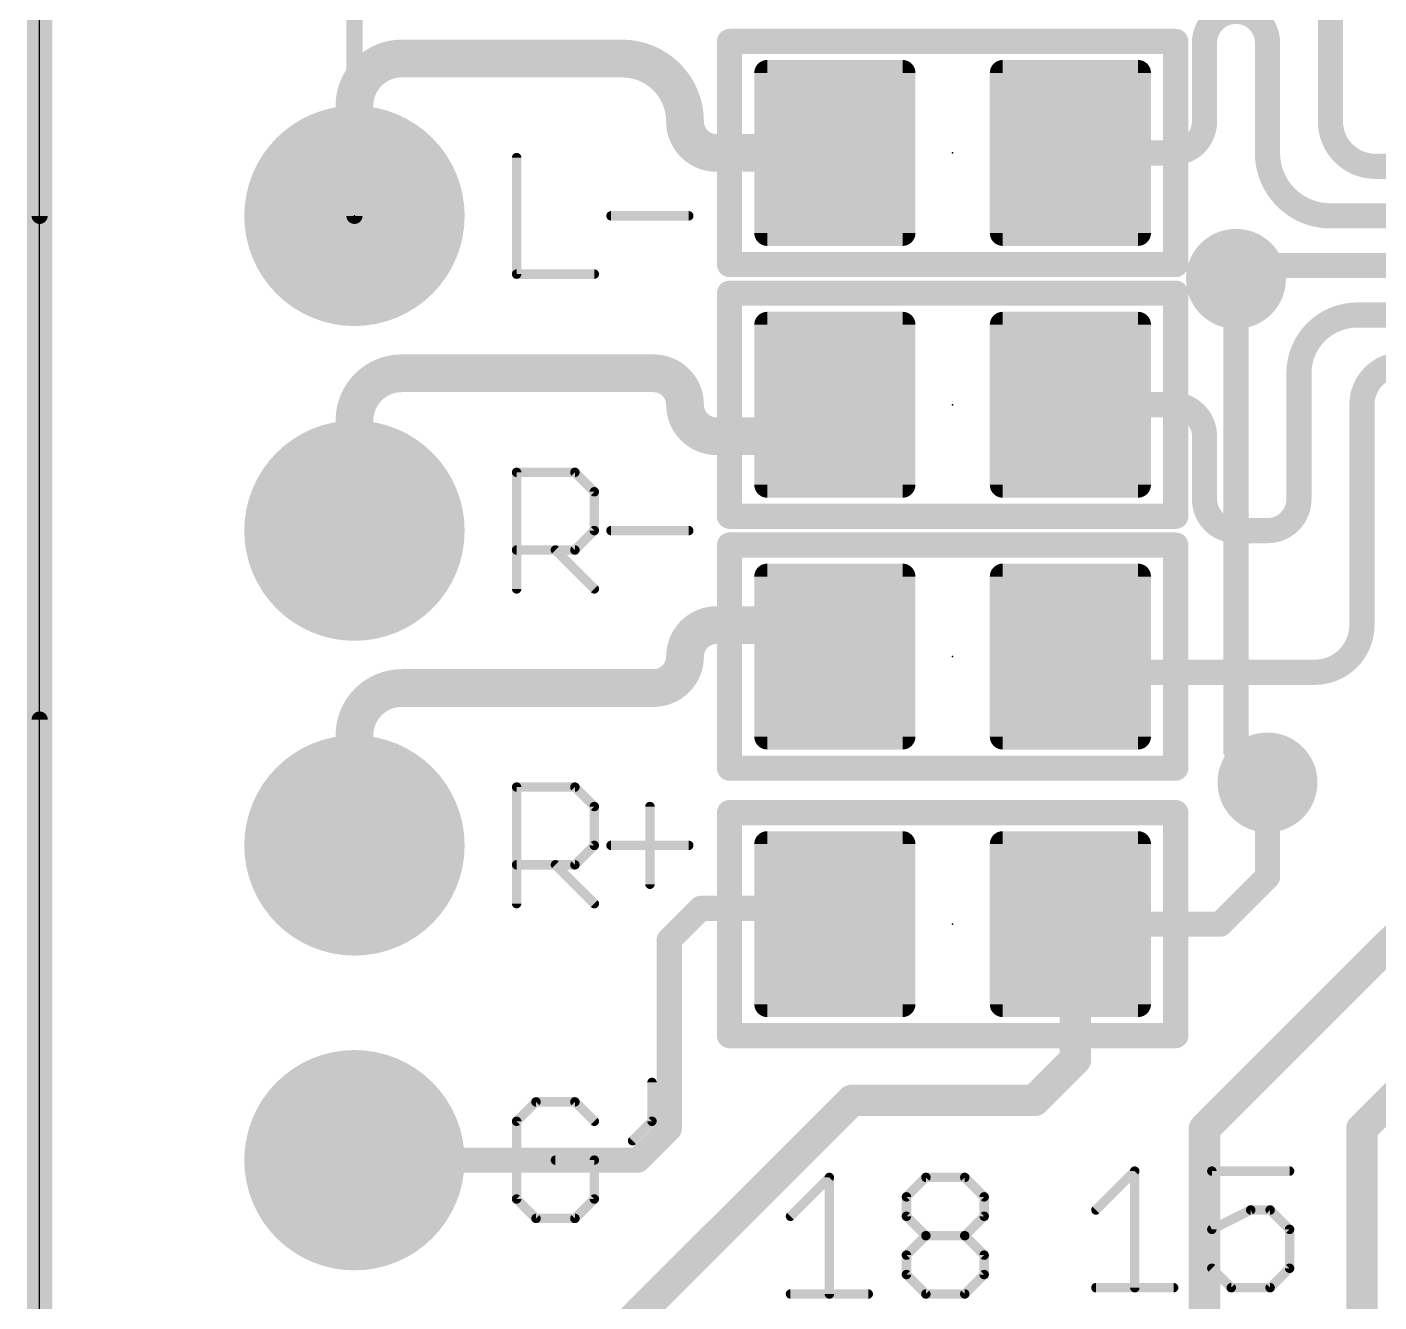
# Model space of a CAD drawing. Extents: x -5.3 to 37.4, y -14.2 to 33.7.
# Drawn here: x -0.1 to 10.81, y 5.21 to 15.49 of the extents above; entities that cross this region are included whole.
import ezdxf

# ---------------------------------------------------------------- set-up
doc = ezdxf.new("R2010")
doc.units = 0
for name, color, linetype in [('1', 12, 'CONTINUOUS'), ('16', 132, 'CONTINUOUS'), ('17', 110, 'CONTINUOUS'), ('18', 110, 'CONTINUOUS'), ('20', 53, 'CONTINUOUS'), ('21', 40, 'CONTINUOUS'), ('23', 53, 'CONTINUOUS'), ('47', 253, 'CONTINUOUS')]:
    doc.layers.add(name, color=color, linetype=linetype)

# ---------------------------------------------------------------- blocks, each defined once
blk = doc.blocks.new('RECT208000X240000R16')
at = {"const_width": 0.104}
blk.add_lwpolyline([(0.598, -0.646), (0.598, 0.646, 0.4142), (0.546, 0.698), (-0.546, 0.698, 0.4142), (-0.598, 0.646), (-0.598, -0.646, 0.4142), (-0.546, -0.698), (0.546, -0.698, 0.4142)], format="xyb", close=True, dxfattribs=at)
blk.add_solid([(-0.5714, -0.6714), (0.5714, -0.6714), (-0.5714, 0.6714), (0.5714, 0.6714)])
blk = doc.blocks.new('ROUNDP')
at = {"const_width": 0.5}
blk.add_lwpolyline([(0, -0.25, 1), (0, 0.25, 1), (0, -0.25)], format="xyb", dxfattribs=at)
blk = doc.blocks.new('ROUNDV')
at = {"const_width": 0.5}
blk.add_lwpolyline([(0, -0.25, 1), (0, 0.25, 1), (0, -0.25)], format="xyb", dxfattribs=at)

msp = doc.modelspace()

# ---------------------------------------------------------------- linework, layer by layer
at = {"layer": '1'}
for points, const_width in [([(10.414, 14.732), (10.414, 16.383)], 0.2032), ([(2.921, 15.24), (4.699, 15.24)], 0.3048), ([(9.398, 15.367), (9.398, 14.732)], 0.2032), ([(9.906, 15.367), (9.906, 14.478)], 0.2032), ([(2.54, 13.97), (2.54, 14.859)], 0.3048), ([(5.461, 14.478), (6.416, 14.478)], 0.3048), ([(9.144, 14.478), (8.316, 14.478)], 0.2032), ([(11.733, 14.37), (10.776, 14.37)], 0.2032), ([(11.733, 13.97), (10.414, 13.97)], 0.2032), ([(9.76, 13.57), (9.652, 13.462)], 0.2032), ([(11.733, 13.57), (9.76, 13.57)], 0.2032), ([(11.733, 13.17), (10.63, 13.17)], 0.2032), ([(2.921, 12.7), (4.953, 12.7)], 0.3048), ([(10.16, 12.7), (10.16, 11.684)], 0.2032), ([(9.144, 12.446), (8.316, 12.446)], 0.2032), ([(10.668, 12.446), (10.668, 10.668)], 0.2032), ([(2.54, 11.43), (2.54, 12.319)], 0.3048), ([(5.461, 12.192), (6.162, 12.192)], 0.3048), ([(9.398, 11.684), (9.398, 12.192)], 0.2032), ([(9.906, 11.43), (9.652, 11.43)], 0.2032), ([(5.461, 10.668), (6.162, 10.668)], 0.3048), ([(10.287, 10.287), (8.443, 10.287)], 0.2032), ([(2.921, 10.16), (4.953, 10.16)], 0.3048), ([(2.54, 8.89), (2.54, 9.779)], 0.3048), ([(9.398, 6.604), (12.192, 9.398)], 0.254), ([(9.906, 8.636), (9.906, 9.398)], 0.2032), ([(9.525, 8.255), (9.906, 8.636)], 0.2032), ([(8.128, 8.443), (8.316, 8.255)], 0.2032), ([(5.08, 8.128), (5.334, 8.382)], 0.2032), ([(5.334, 8.382), (6.289, 8.382)], 0.2032), ([(6.289, 8.382), (6.416, 8.255)], 0.2032), ([(6.289, 8.128), (6.416, 8.255)], 0.2032), ([(8.3566, 8.2144), (8.316, 8.255)], 0.254), ([(8.316, 8.255), (9.525, 8.255)], 0.2032), ([(8.3566, 7.1628), (8.3566, 8.2144)], 0.254), ([(5.08, 6.604), (5.08, 8.128)], 0.2032), ([(10.668, 6.604), (11.43, 7.366)], 0.254), ([(8.0264, 6.8326), (8.3566, 7.1628)], 0.254), ([(5.8674, 6.1468), (6.5532, 6.8326)], 0.254), ([(6.5532, 6.8326), (8.0264, 6.8326)], 0.254), ([(4.826, 6.35), (5.08, 6.604)], 0.2032), ([(9.398, 3.81), (9.398, 6.604)], 0.254), ([(10.668, 2.794), (10.668, 6.604)], 0.254), ([(2.54, 6.35), (4.826, 6.35)], 0.2032), ([(3.5306, 3.81), (5.8674, 6.1468)], 0.254)]:
    msp.add_lwpolyline(points, dxfattribs=dict(at, const_width=const_width))
for points, const_width in [([(9.652, 15.621, 0.4142), (9.398, 15.367)], 0.2032), ([(9.906, 15.367, 0.4142), (9.652, 15.621)], 0.2032), ([(2.921, 15.24, 0.4142), (2.54, 14.859)], 0.3048), ([(2.921, 15.3162, 1), (2.921, 15.1638)], 0.1524), ([(2.921, 15.1638, 1), (2.921, 15.3162)], 0.1524), ([(5.207, 14.732, 0.4142), (4.699, 15.24)], 0.3048), ([(4.699, 15.3162, 1), (4.699, 15.1638)], 0.1524), ([(4.699, 15.1638, 1), (4.699, 15.3162)], 0.1524), ([(9.4488, 15.367, 1), (9.3472, 15.367)], 0.1016), ([(9.3472, 15.367, 1), (9.4488, 15.367)], 0.1016), ([(9.9568, 15.367, 1), (9.8552, 15.367)], 0.1016), ([(9.8552, 15.367, 1), (9.9568, 15.367)], 0.1016), ([(2.6162, 14.859, 1), (2.4638, 14.859)], 0.1524), ([(2.4638, 14.859, 1), (2.6162, 14.859)], 0.1524), ([(5.207, 14.732, 0.4142), (5.461, 14.478)], 0.3048), ([(5.2832, 14.732, 1), (5.1308, 14.732)], 0.1524), ([(5.1308, 14.732, 1), (5.2832, 14.732)], 0.1524), ([(9.144, 14.478, 0.4142), (9.398, 14.732)], 0.2032), ([(9.4488, 14.732, 1), (9.3472, 14.732)], 0.1016), ([(9.3472, 14.732, 1), (9.4488, 14.732)], 0.1016), ([(10.414, 14.732, 0.4142), (10.776, 14.37)], 0.2032), ([(10.4648, 14.732, 1), (10.3632, 14.732)], 0.1016), ([(10.3632, 14.732, 1), (10.4648, 14.732)], 0.1016), ([(5.461, 14.5542, 1), (5.461, 14.4018)], 0.1524), ([(5.461, 14.4018, 1), (5.461, 14.5542)], 0.1524), ([(6.416, 14.4018, 1), (6.416, 14.5542)], 0.1524), ([(8.316, 14.5288, 1), (8.316, 14.4272)], 0.1016), ([(9.144, 14.5288, 1), (9.144, 14.4272)], 0.1016), ([(9.144, 14.4272, 1), (9.144, 14.5288)], 0.1016), ([(9.906, 14.478, 0.4142), (10.414, 13.97)], 0.2032), ([(9.9568, 14.478, 1), (9.8552, 14.478)], 0.1016), ([(9.8552, 14.478, 1), (9.9568, 14.478)], 0.1016), ([(10.776, 14.4208, 1), (10.776, 14.3192)], 0.1016), ([(10.776, 14.3192, 1), (10.776, 14.4208)], 0.1016), ([(10.414, 14.0208, 1), (10.414, 13.9192)], 0.1016), ([(10.414, 13.9192, 1), (10.414, 14.0208)], 0.1016), ([(2.4638, 13.97, 1), (2.6162, 13.97)], 0.1524), ([(9.76, 13.6208, 1), (9.76, 13.5192)], 0.1016), ([(9.7959, 13.5341, 1), (9.7241, 13.6059)], 0.1016), ([(9.6161, 13.4979, 1), (9.6879, 13.4261)], 0.1016), ([(10.63, 13.17, 0.4142), (10.16, 12.7)], 0.2032), ([(10.63, 13.2208, 1), (10.63, 13.1192)], 0.1016), ([(10.63, 13.1192, 1), (10.63, 13.2208)], 0.1016), ([(10.992, 12.77, 0.4142), (10.668, 12.446)], 0.2032), ([(2.921, 12.7, 0.4142), (2.54, 12.319)], 0.3048), ([(2.921, 12.7762, 1), (2.921, 12.6238)], 0.1524), ([(2.921, 12.6238, 1), (2.921, 12.7762)], 0.1524), ([(5.207, 12.446, 0.4142), (4.953, 12.7)], 0.3048), ([(4.953, 12.7762, 1), (4.953, 12.6238)], 0.1524), ([(4.953, 12.6238, 1), (4.953, 12.7762)], 0.1524), ([(10.2108, 12.7, 1), (10.1092, 12.7)], 0.1016), ([(10.1092, 12.7, 1), (10.2108, 12.7)], 0.1016), ([(5.207, 12.446, 0.4142), (5.461, 12.192)], 0.3048), ([(5.2832, 12.446, 1), (5.1308, 12.446)], 0.1524), ([(6.162, 12.192, 0.4142), (6.416, 12.446)], 0.3048), ([(6.4922, 12.446, 1), (6.3398, 12.446)], 0.1524), ([(8.316, 12.4968, 1), (8.316, 12.3952)], 0.1016), ([(9.398, 12.192, 0.4142), (9.144, 12.446)], 0.2032), ([(9.144, 12.4968, 1), (9.144, 12.3952)], 0.1016), ([(9.144, 12.3952, 1), (9.144, 12.4968)], 0.1016), ([(10.7188, 12.446, 1), (10.6172, 12.446)], 0.1016), ([(2.6162, 12.319, 1), (2.4638, 12.319)], 0.1524), ([(5.1308, 12.446, 1), (5.2832, 12.446)], 0.1524), ([(10.6172, 12.446, 1), (10.7188, 12.446)], 0.1016), ([(2.4638, 12.319, 1), (2.6162, 12.319)], 0.1524), ([(5.461, 12.2682, 1), (5.461, 12.1158)], 0.1524), ([(5.461, 12.1158, 1), (5.461, 12.2682)], 0.1524), ([(6.162, 12.2682, 1), (6.162, 12.1158)], 0.1524), ([(6.162, 12.1158, 1), (6.162, 12.2682)], 0.1524), ([(9.4488, 12.192, 1), (9.3472, 12.192)], 0.1016), ([(9.3472, 12.192, 1), (9.4488, 12.192)], 0.1016), ([(9.398, 11.684, 0.4142), (9.652, 11.43)], 0.2032), ([(9.4488, 11.684, 1), (9.3472, 11.684)], 0.1016), ([(9.906, 11.43, 0.4142), (10.16, 11.684)], 0.2032), ([(10.2108, 11.684, 1), (10.1092, 11.684)], 0.1016), ([(9.3472, 11.684, 1), (9.4488, 11.684)], 0.1016), ([(10.1092, 11.684, 1), (10.2108, 11.684)], 0.1016), ([(2.4638, 11.43, 1), (2.6162, 11.43)], 0.1524), ([(9.652, 11.4808, 1), (9.652, 11.3792)], 0.1016), ([(9.652, 11.3792, 1), (9.652, 11.4808)], 0.1016), ([(9.906, 11.4808, 1), (9.906, 11.3792)], 0.1016), ([(9.906, 11.3792, 1), (9.906, 11.4808)], 0.1016), ([(5.461, 10.668, 0.4142), (5.207, 10.414)], 0.3048), ([(5.461, 10.7442, 1), (5.461, 10.5918)], 0.1524), ([(5.461, 10.5918, 1), (5.461, 10.7442)], 0.1524), ([(6.416, 10.414, 0.4142), (6.162, 10.668)], 0.3048), ([(6.162, 10.7442, 1), (6.162, 10.5918)], 0.1524), ([(6.162, 10.5918, 1), (6.162, 10.7442)], 0.1524), ([(10.287, 10.287, 0.4142), (10.668, 10.668)], 0.2032), ([(10.7188, 10.668, 1), (10.6172, 10.668)], 0.1016), ([(10.6172, 10.668, 1), (10.7188, 10.668)], 0.1016), ([(4.953, 10.16, 0.4142), (5.207, 10.414)], 0.3048), ([(5.2832, 10.414, 1), (5.1308, 10.414)], 0.1524), ([(5.1308, 10.414, 1), (5.2832, 10.414)], 0.1524), ([(6.3398, 10.414, 1), (6.4922, 10.414)], 0.1524), ([(8.316, 10.414, 0.4142), (8.443, 10.287)], 0.2032), ([(8.3668, 10.414, 1), (8.2652, 10.414)], 0.1016), ([(8.443, 10.3378, 1), (8.443, 10.2362)], 0.1016), ([(8.443, 10.2362, 1), (8.443, 10.3378)], 0.1016), ([(10.287, 10.3378, 1), (10.287, 10.2362)], 0.1016), ([(10.287, 10.2362, 1), (10.287, 10.3378)], 0.1016), ([(2.921, 10.16, 0.4142), (2.54, 9.779)], 0.3048), ([(2.921, 10.2362, 1), (2.921, 10.0838)], 0.1524), ([(2.921, 10.0838, 1), (2.921, 10.2362)], 0.1524), ([(4.953, 10.2362, 1), (4.953, 10.0838)], 0.1524), ([(4.953, 10.0838, 1), (4.953, 10.2362)], 0.1524), ([(2.6162, 9.779, 1), (2.4638, 9.779)], 0.1524), ([(2.4638, 9.779, 1), (2.6162, 9.779)], 0.1524), ([(9.9568, 9.398, 1), (9.8552, 9.398)], 0.1016), ([(2.4638, 8.89, 1), (2.6162, 8.89)], 0.1524), ([(9.9419, 8.6001, 1), (9.8701, 8.6719)], 0.1016), ([(9.8552, 8.636, 1), (9.9568, 8.636)], 0.1016), ([(8.1639, 8.4789, 1), (8.0921, 8.4071)], 0.1016), ([(5.334, 8.4328, 1), (5.334, 8.3312)], 0.1016), ([(5.3699, 8.3461, 1), (5.2981, 8.4179)], 0.1016), ([(6.3249, 8.4179, 1), (6.2531, 8.3461)], 0.1016), ([(6.289, 8.3312, 1), (6.289, 8.4328)], 0.1016), ([(6.4519, 8.2191, 1), (6.3801, 8.2909)], 0.1016), ([(6.3801, 8.2191, 1), (6.4519, 8.2909)], 0.1016), ([(8.3609, 8.2999, 1), (8.2711, 8.2101)], 0.127), ([(8.316, 8.3058, 1), (8.316, 8.2042)], 0.1016), ([(8.2801, 8.2191, 1), (8.3519, 8.2909)], 0.1016), ([(8.4201, 8.2144, 1), (8.2931, 8.2144)], 0.127), ([(8.3117, 8.1695, 1), (8.4015, 8.2593)], 0.127), ([(9.4891, 8.2909, 1), (9.5609, 8.2191)], 0.1016), ([(9.525, 8.2042, 1), (9.525, 8.3058)], 0.1016), ([(5.1308, 8.128, 1), (5.0292, 8.128)], 0.1016), ([(5.0441, 8.1639, 1), (5.1159, 8.0921)], 0.1016), ([(6.2531, 8.1639, 1), (6.3249, 8.0921)], 0.1016), ([(8.2931, 7.1628, 1), (8.4201, 7.1628)], 0.127), ([(8.4015, 7.1179, 1), (8.3117, 7.2077)], 0.127), ([(6.5532, 6.8961, 1), (6.5532, 6.7691)], 0.127), ([(6.5981, 6.7877, 1), (6.5083, 6.8775)], 0.127), ([(7.9815, 6.8775, 1), (8.0713, 6.7877)], 0.127), ([(8.0264, 6.7691, 1), (8.0264, 6.8961)], 0.127), ([(5.0292, 6.604, 1), (5.1308, 6.604)], 0.1016), ([(5.1159, 6.5681, 1), (5.0441, 6.6399)], 0.1016), ([(9.4615, 6.604, 1), (9.3345, 6.604)], 0.127), ([(9.3531, 6.6489, 1), (9.4429, 6.5591)], 0.127), ([(10.7315, 6.604, 1), (10.6045, 6.604)], 0.127), ([(10.6231, 6.6489, 1), (10.7129, 6.5591)], 0.127), ([(2.54, 6.4008, 1), (2.54, 6.2992)], 0.1016), ([(4.7901, 6.3859, 1), (4.8619, 6.3141)], 0.1016), ([(4.826, 6.2992, 1), (4.826, 6.4008)], 0.1016), ([(5.8225, 6.1917, 1), (5.9123, 6.1019)], 0.127), ([(5.9123, 6.1019, 1), (5.8225, 6.1917)], 0.127)]:
    msp.add_lwpolyline(points, format="xyb", dxfattribs=dict(at, const_width=const_width))
at = {"layer": '16', "const_width": 0.2032}
for points in [[(0, 0), (0, 27.94)], [(9.652, 9.652), (9.652, 13.462)], [(9.652, 9.652), (9.906, 9.398)]]:
    msp.add_lwpolyline(points, dxfattribs=at)
at = {"layer": '16', "const_width": 0.1016}
for points in [[(9.7028, 13.462, 1), (9.6012, 13.462)], [(9.6879, 9.6879, 1), (9.6161, 9.6161)], [(9.6012, 9.652, 1), (9.7028, 9.652)], [(9.8701, 9.3621, 1), (9.9419, 9.4339)]]:
    msp.add_lwpolyline(points, format="xyb", dxfattribs=at)
at = {"layer": '20'}
msp.add_line((0, 2.54), (0, 25.4), dxfattribs=at)
at = {"layer": '21'}
for points, const_width in [([(5.566, 13.578), (5.566, 15.378)], 0.2032), ([(5.566, 15.378), (9.166, 15.378)], 0.2032), ([(9.166, 15.378), (9.166, 13.578)], 0.2032), ([(3.8481, 14.4407), (3.8481, 13.5001)], 0.0762), ([(4.6101, 13.9704), (5.2372, 13.9704)], 0.0762), ([(9.166, 13.578), (5.566, 13.578)], 0.2032), ([(3.8481, 13.5001), (4.4752, 13.5001)], 0.0762), ([(5.566, 11.546), (5.566, 13.346)], 0.2032), ([(5.566, 13.346), (9.166, 13.346)], 0.2032), ([(9.166, 13.346), (9.166, 11.546)], 0.2032), ([(3.8481, 10.9601), (3.8481, 11.9007)], 0.0762), ([(3.8481, 11.9007), (4.3184, 11.9007)], 0.0762), ([(4.3184, 11.9007), (4.4752, 11.7439)], 0.0762), ([(4.4752, 11.7439), (4.4752, 11.4304)], 0.0762), ([(9.166, 11.546), (5.566, 11.546)], 0.2032), ([(4.4752, 11.4304), (4.3184, 11.2736)], 0.0762), ([(4.6101, 11.4304), (5.2372, 11.4304)], 0.0762), ([(5.566, 9.514), (5.566, 11.314)], 0.2032), ([(5.566, 11.314), (9.166, 11.314)], 0.2032), ([(9.166, 11.314), (9.166, 9.514)], 0.2032), ([(4.3184, 11.2736), (3.8481, 11.2736)], 0.0762), ([(4.1616, 11.2736), (4.4752, 10.9601)], 0.0762), ([(9.166, 9.514), (5.566, 9.514)], 0.2032), ([(3.8481, 8.4201), (3.8481, 9.3607)], 0.0762), ([(3.8481, 9.3607), (4.3184, 9.3607)], 0.0762), ([(4.3184, 9.3607), (4.4752, 9.2039)], 0.0762), ([(4.4752, 9.2039), (4.4752, 8.8904)], 0.0762), ([(4.9236, 9.2039), (4.9236, 8.5769)], 0.0762), ([(5.566, 7.355), (5.566, 9.155)], 0.2032), ([(5.566, 9.155), (9.166, 9.155)], 0.2032), ([(9.166, 9.155), (9.166, 7.355)], 0.2032), ([(4.4752, 8.8904), (4.3184, 8.7336)], 0.0762), ([(4.6101, 8.8904), (5.2372, 8.8904)], 0.0762), ([(4.3184, 8.7336), (3.8481, 8.7336)], 0.0762), ([(4.1616, 8.7336), (4.4752, 8.4201)], 0.0762), ([(9.166, 7.355), (5.566, 7.355)], 0.2032), ([(4.9404, 6.9775), (4.9404, 6.6639)], 0.0762), ([(4.0049, 6.8207), (3.8481, 6.6639)], 0.0762), ([(4.3184, 6.8207), (4.0049, 6.8207)], 0.0762), ([(4.4752, 6.6639), (4.3184, 6.8207)], 0.0762), ([(3.8481, 6.6639), (3.8481, 6.0369)], 0.0762), ([(4.9404, 6.6639), (4.7836, 6.5072)], 0.0762), ([(4.4752, 6.3504), (4.1616, 6.3504)], 0.0762), ([(4.4752, 6.0369), (4.4752, 6.3504)], 0.0762), ([(6.0579, 5.8976), (6.3714, 6.2111)], 0.0762), ([(6.3714, 6.2111), (6.3714, 5.2705)], 0.0762), ([(6.9934, 6.0543), (7.1502, 6.2111)], 0.0762), ([(7.1502, 6.2111), (7.4637, 6.2111)], 0.0762), ([(7.4637, 6.2111), (7.6205, 6.0543)], 0.0762), ([(8.5217, 5.9484), (8.8352, 6.2619)], 0.0762), ([(8.8352, 6.2619), (8.8352, 5.3213)], 0.0762), ([(10.0843, 6.2619), (9.4572, 6.2619)], 0.0762), ([(9.4572, 6.2619), (9.4572, 5.7916)], 0.0762), ([(3.8481, 6.0369), (4.0049, 5.8801)], 0.0762), ([(4.3184, 5.8801), (4.4752, 6.0369)], 0.0762), ([(6.9934, 5.8976), (6.9934, 6.0543)], 0.0762), ([(7.6205, 6.0543), (7.6205, 5.8976)], 0.0762), ([(4.0049, 5.8801), (4.3184, 5.8801)], 0.0762), ([(7.1502, 5.7408), (6.9934, 5.8976)], 0.0762), ([(7.6205, 5.8976), (7.4637, 5.7408)], 0.0762), ([(9.4572, 5.7916), (9.7708, 5.9484)], 0.0762), ([(9.7708, 5.9484), (9.9275, 5.9484)], 0.0762), ([(9.9275, 5.9484), (10.0843, 5.7916)], 0.0762), ([(10.0843, 5.7916), (10.0843, 5.4781)], 0.0762), ([(6.9934, 5.584), (7.1502, 5.7408)], 0.0762), ([(7.1502, 5.7408), (7.4637, 5.7408)], 0.0762), ([(7.4637, 5.7408), (7.6205, 5.584)], 0.0762), ([(6.9934, 5.4273), (6.9934, 5.584)], 0.0762), ([(7.6205, 5.584), (7.6205, 5.4273)], 0.0762), ([(7.1502, 5.2705), (6.9934, 5.4273)], 0.0762), ([(7.6205, 5.4273), (7.4637, 5.2705)], 0.0762), ([(9.614, 5.3213), (9.4572, 5.4781)], 0.0762), ([(10.0843, 5.4781), (9.9275, 5.3213)], 0.0762), ([(8.5217, 5.3213), (9.1488, 5.3213)], 0.0762), ([(9.9275, 5.3213), (9.614, 5.3213)], 0.0762), ([(6.0579, 5.2705), (6.685, 5.2705)], 0.0762), ([(7.4637, 5.2705), (7.1502, 5.2705)], 0.0762)]:
    msp.add_lwpolyline(points, dxfattribs=dict(at, const_width=const_width))
for points, const_width in [([(5.6168, 15.378, 1), (5.5152, 15.378)], 0.1016), ([(5.566, 15.4288, 1), (5.566, 15.3272)], 0.1016), ([(9.2168, 15.378, 1), (9.1152, 15.378)], 0.1016), ([(9.166, 15.3272, 1), (9.166, 15.4288)], 0.1016), ([(3.8672, 14.4407, 1), (3.8291, 14.4407)], 0.0381), ([(4.6101, 13.9895, 1), (4.6101, 13.9514)], 0.0381), ([(5.2372, 13.9514, 1), (5.2372, 13.9895)], 0.0381), ([(5.566, 13.6288, 1), (5.566, 13.5272)], 0.1016), ([(9.166, 13.5272, 1), (9.166, 13.6288)], 0.1016), ([(3.8481, 13.5191, 1), (3.8481, 13.481)], 0.0381), ([(4.4752, 13.481, 1), (4.4752, 13.5191)], 0.0381), ([(5.5152, 13.578, 1), (5.6168, 13.578)], 0.1016), ([(9.1152, 13.578, 1), (9.2168, 13.578)], 0.1016), ([(3.8291, 13.5001, 1), (3.8672, 13.5001)], 0.0381), ([(5.6168, 13.346, 1), (5.5152, 13.346)], 0.1016), ([(5.566, 13.3968, 1), (5.566, 13.2952)], 0.1016), ([(9.2168, 13.346, 1), (9.1152, 13.346)], 0.1016), ([(9.166, 13.2952, 1), (9.166, 13.3968)], 0.1016), ([(3.8481, 11.9198, 1), (3.8481, 11.8817)], 0.0381), ([(3.8672, 11.9007, 1), (3.8291, 11.9007)], 0.0381), ([(4.3319, 11.9142, 1), (4.3049, 11.8872)], 0.0381), ([(4.3184, 11.8817, 1), (4.3184, 11.9198)], 0.0381), ([(4.4942, 11.7439, 1), (4.4561, 11.7439)], 0.0381), ([(4.4617, 11.7305, 1), (4.4886, 11.7574)], 0.0381), ([(5.566, 11.5968, 1), (5.566, 11.4952)], 0.1016), ([(5.5152, 11.546, 1), (5.6168, 11.546)], 0.1016), ([(9.1152, 11.546, 1), (9.2168, 11.546)], 0.1016), ([(9.166, 11.4952, 1), (9.166, 11.5968)], 0.1016), ([(4.4886, 11.4169, 1), (4.4617, 11.4439)], 0.0381), ([(4.6101, 11.4495, 1), (4.6101, 11.4114)], 0.0381), ([(5.2372, 11.4114, 1), (5.2372, 11.4495)], 0.0381), ([(4.4561, 11.4304, 1), (4.4942, 11.4304)], 0.0381), ([(5.6168, 11.314, 1), (5.5152, 11.314)], 0.1016), ([(5.566, 11.3648, 1), (5.566, 11.2632)], 0.1016), ([(9.2168, 11.314, 1), (9.1152, 11.314)], 0.1016), ([(9.166, 11.2632, 1), (9.166, 11.3648)], 0.1016), ([(3.8481, 11.2927, 1), (3.8481, 11.2546)], 0.0381), ([(4.1751, 11.2871, 1), (4.1482, 11.2602)], 0.0381), ([(4.3049, 11.2871, 1), (4.3319, 11.2602)], 0.0381), ([(4.3184, 11.2546, 1), (4.3184, 11.2927)], 0.0381), ([(3.8291, 10.9601, 1), (3.8672, 10.9601)], 0.0381), ([(4.4617, 10.9466, 1), (4.4886, 10.9736)], 0.0381), ([(5.566, 9.5648, 1), (5.566, 9.4632)], 0.1016), ([(9.166, 9.4632, 1), (9.166, 9.5648)], 0.1016), ([(5.5152, 9.514, 1), (5.6168, 9.514)], 0.1016), ([(9.1152, 9.514, 1), (9.2168, 9.514)], 0.1016), ([(3.8672, 9.3607, 1), (3.8291, 9.3607)], 0.0381), ([(3.8481, 9.3798, 1), (3.8481, 9.3417)], 0.0381), ([(4.3319, 9.3742, 1), (4.3049, 9.3472)], 0.0381), ([(4.3184, 9.3417, 1), (4.3184, 9.3798)], 0.0381), ([(4.4942, 9.2039, 1), (4.4561, 9.2039)], 0.0381), ([(4.4617, 9.1905, 1), (4.4886, 9.2174)], 0.0381), ([(4.9427, 9.2039, 1), (4.9046, 9.2039)], 0.0381), ([(5.6168, 9.155, 1), (5.5152, 9.155)], 0.1016), ([(5.566, 9.2058, 1), (5.566, 9.1042)], 0.1016), ([(9.2168, 9.155, 1), (9.1152, 9.155)], 0.1016), ([(9.166, 9.1042, 1), (9.166, 9.2058)], 0.1016), ([(4.4561, 8.8904, 1), (4.4942, 8.8904)], 0.0381), ([(4.4886, 8.8769, 1), (4.4617, 8.9039)], 0.0381), ([(4.6101, 8.9094, 1), (4.6101, 8.8713)], 0.0381), ([(5.2372, 8.8713, 1), (5.2372, 8.9094)], 0.0381), ([(3.8481, 8.7527, 1), (3.8481, 8.7146)], 0.0381), ([(4.1751, 8.7471, 1), (4.1482, 8.7202)], 0.0381), ([(4.3049, 8.7471, 1), (4.3319, 8.7202)], 0.0381), ([(4.3184, 8.7146, 1), (4.3184, 8.7527)], 0.0381), ([(4.9046, 8.5769, 1), (4.9427, 8.5769)], 0.0381), ([(3.8291, 8.4201, 1), (3.8672, 8.4201)], 0.0381), ([(4.4617, 8.4066, 1), (4.4886, 8.4336)], 0.0381), ([(5.566, 7.4058, 1), (5.566, 7.3042)], 0.1016), ([(9.166, 7.3042, 1), (9.166, 7.4058)], 0.1016), ([(5.5152, 7.355, 1), (5.6168, 7.355)], 0.1016), ([(9.1152, 7.355, 1), (9.2168, 7.355)], 0.1016), ([(4.9594, 6.9775, 1), (4.9213, 6.9775)], 0.0381), ([(4.0049, 6.8398, 1), (4.0049, 6.8017)], 0.0381), ([(4.0183, 6.8072, 1), (3.9914, 6.8342)], 0.0381), ([(4.3319, 6.8342, 1), (4.3049, 6.8072)], 0.0381), ([(4.3184, 6.8017, 1), (4.3184, 6.8398)], 0.0381), ([(3.8672, 6.6639, 1), (3.8291, 6.6639)], 0.0381), ([(3.8346, 6.6774, 1), (3.8616, 6.6505)], 0.0381), ([(4.4617, 6.6505, 1), (4.4886, 6.6774)], 0.0381), ([(4.9213, 6.6639, 1), (4.9594, 6.6639)], 0.0381), ([(4.9539, 6.6505, 1), (4.9269, 6.6774)], 0.0381), ([(4.7701, 6.5206, 1), (4.7971, 6.4937)], 0.0381), ([(4.1616, 6.3695, 1), (4.1616, 6.3314)], 0.0381), ([(4.4942, 6.3504, 1), (4.4561, 6.3504)], 0.0381), ([(4.4752, 6.3314, 1), (4.4752, 6.3695)], 0.0381), ([(6.3905, 6.2111, 1), (6.3524, 6.2111)], 0.0381), ([(6.3849, 6.1976, 1), (6.358, 6.2246)], 0.0381), ([(7.1502, 6.2302, 1), (7.1502, 6.1921)], 0.0381), ([(7.1637, 6.1976, 1), (7.1367, 6.2246)], 0.0381), ([(7.4772, 6.2246, 1), (7.4502, 6.1976)], 0.0381), ([(7.4637, 6.1921, 1), (7.4637, 6.2302)], 0.0381), ([(8.8543, 6.2619, 1), (8.8162, 6.2619)], 0.0381), ([(8.8487, 6.2484, 1), (8.8218, 6.2754)], 0.0381), ([(9.4572, 6.281, 1), (9.4572, 6.2429)], 0.0381), ([(9.4763, 6.2619, 1), (9.4382, 6.2619)], 0.0381), ([(10.0843, 6.2429, 1), (10.0843, 6.281)], 0.0381), ([(3.8616, 6.0503, 1), (3.8346, 6.0234)], 0.0381), ([(3.8291, 6.0369, 1), (3.8672, 6.0369)], 0.0381), ([(4.4561, 6.0369, 1), (4.4942, 6.0369)], 0.0381), ([(4.4886, 6.0234, 1), (4.4617, 6.0503)], 0.0381), ([(6.9799, 6.0678, 1), (7.0069, 6.0409)], 0.0381), ([(7.0125, 6.0543, 1), (6.9744, 6.0543)], 0.0381), ([(7.6395, 6.0543, 1), (7.6014, 6.0543)], 0.0381), ([(7.607, 6.0409, 1), (7.634, 6.0678)], 0.0381), ([(4.0049, 5.8992, 1), (4.0049, 5.8611)], 0.0381), ([(3.9914, 5.8666, 1), (4.0183, 5.8936)], 0.0381), ([(4.3049, 5.8936, 1), (4.3319, 5.8666)], 0.0381), ([(4.3184, 5.8611, 1), (4.3184, 5.8992)], 0.0381), ([(6.0444, 5.911, 1), (6.0714, 5.8841)], 0.0381), ([(7.0069, 5.911, 1), (6.9799, 5.8841)], 0.0381), ([(6.9744, 5.8976, 1), (7.0125, 5.8976)], 0.0381), ([(7.6014, 5.8976, 1), (7.6395, 5.8976)], 0.0381), ([(7.634, 5.8841, 1), (7.607, 5.911)], 0.0381), ([(8.5082, 5.9618, 1), (8.5352, 5.9349)], 0.0381), ([(9.7708, 5.9674, 1), (9.7708, 5.9293)], 0.0381), ([(9.7793, 5.9313, 1), (9.7622, 5.9654)], 0.0381), ([(9.941, 5.9618, 1), (9.914, 5.9349)], 0.0381), ([(9.9275, 5.9293, 1), (9.9275, 5.9674)], 0.0381), ([(9.4487, 5.8086, 1), (9.4657, 5.7746)], 0.0381), ([(9.4382, 5.7916, 1), (9.4763, 5.7916)], 0.0381), ([(10.1033, 5.7916, 1), (10.0652, 5.7916)], 0.0381), ([(10.0708, 5.7781, 1), (10.0978, 5.8051)], 0.0381), ([(7.1502, 5.7599, 1), (7.1502, 5.7218)], 0.0381), ([(7.1637, 5.7273, 1), (7.1367, 5.7543)], 0.0381), ([(7.1367, 5.7273, 1), (7.1637, 5.7543)], 0.0381), ([(7.4772, 5.7543, 1), (7.4502, 5.7273)], 0.0381), ([(7.4502, 5.7543, 1), (7.4772, 5.7273)], 0.0381), ([(7.4637, 5.7218, 1), (7.4637, 5.7599)], 0.0381), ([(6.9799, 5.5975, 1), (7.0069, 5.5706)], 0.0381), ([(7.0125, 5.584, 1), (6.9744, 5.584)], 0.0381), ([(7.6395, 5.584, 1), (7.6014, 5.584)], 0.0381), ([(7.607, 5.5706, 1), (7.634, 5.5975)], 0.0381), ([(7.0069, 5.4407, 1), (6.9799, 5.4138)], 0.0381), ([(7.634, 5.4138, 1), (7.607, 5.4407)], 0.0381), ([(9.4707, 5.4915, 1), (9.4437, 5.4646)], 0.0381), ([(10.0652, 5.4781, 1), (10.1033, 5.4781)], 0.0381), ([(10.0978, 5.4646, 1), (10.0708, 5.4915)], 0.0381), ([(6.9744, 5.4273, 1), (7.0125, 5.4273)], 0.0381), ([(7.6014, 5.4273, 1), (7.6395, 5.4273)], 0.0381), ([(8.5217, 5.3403, 1), (8.5217, 5.3022)], 0.0381), ([(9.1488, 5.3022, 1), (9.1488, 5.3403)], 0.0381), ([(9.614, 5.3403, 1), (9.614, 5.3022)], 0.0381), ([(9.6005, 5.3078, 1), (9.6275, 5.3348)], 0.0381), ([(9.914, 5.3348, 1), (9.941, 5.3078)], 0.0381), ([(9.9275, 5.3022, 1), (9.9275, 5.3403)], 0.0381), ([(6.0579, 5.2896, 1), (6.0579, 5.2515)], 0.0381), ([(6.3524, 5.2705, 1), (6.3905, 5.2705)], 0.0381), ([(6.685, 5.2515, 1), (6.685, 5.2896)], 0.0381), ([(7.1502, 5.2896, 1), (7.1502, 5.2515)], 0.0381), ([(7.1367, 5.257, 1), (7.1637, 5.284)], 0.0381), ([(7.4502, 5.284, 1), (7.4772, 5.257)], 0.0381), ([(7.4637, 5.2515, 1), (7.4637, 5.2896)], 0.0381), ([(8.8162, 5.3213, 1), (8.8543, 5.3213)], 0.0381)]:
    msp.add_lwpolyline(points, format="xyb", dxfattribs=dict(at, const_width=const_width))
at = {"layer": '23'}
for p in [(7.366, 14.478), (2.54, 13.97), (7.366, 12.446), (7.366, 10.414), (7.366, 8.255)]:
    msp.add_point(p, dxfattribs=at)
at = {"layer": '47', "const_width": 0.13}
for points in [[(0, 13.97), (0, 31.16)], [(2.54, 13.97), (2.54, 31.16)], [(0, 9.906), (0, -14.142)]]:
    msp.add_lwpolyline(points, dxfattribs=at)
at = {"layer": '47', "const_width": 0.065}
for points in [[(-0.0325, 13.97, 1), (0.0325, 13.97)], [(2.5075, 13.97, 1), (2.5725, 13.97)], [(0.0325, 9.906, 1), (-0.0325, 9.906)]]:
    msp.add_lwpolyline(points, format="xyb", dxfattribs=at)

# ---------------------------------------------------------------- block references
at = {"layer": '1'}
for p in [(6.416, 14.478), (8.316, 14.478), (6.416, 12.446), (8.316, 12.446), (6.416, 10.414), (8.316, 10.414), (6.416, 8.255), (8.316, 8.255)]:
    msp.add_blockref('RECT208000X240000R16', p, dxfattribs=at)
at = {"layer": '17', "xscale": 1.778, "yscale": 1.778, "rotation": 180}
for p in [(2.54, 13.97), (2.54, 13.97), (2.54, 11.43), (2.54, 11.43), (2.54, 8.89), (2.54, 8.89), (2.54, 6.35), (2.54, 6.35)]:
    msp.add_blockref('ROUNDP', p, dxfattribs=at)
at = {"layer": '18', "xscale": 0.8064, "yscale": 0.8064}
for p in [(9.652, 13.462), (9.652, 13.462), (9.906, 9.398), (9.906, 9.398)]:
    msp.add_blockref('ROUNDV', p, dxfattribs=at)

doc.saveas('drawing.dxf')
